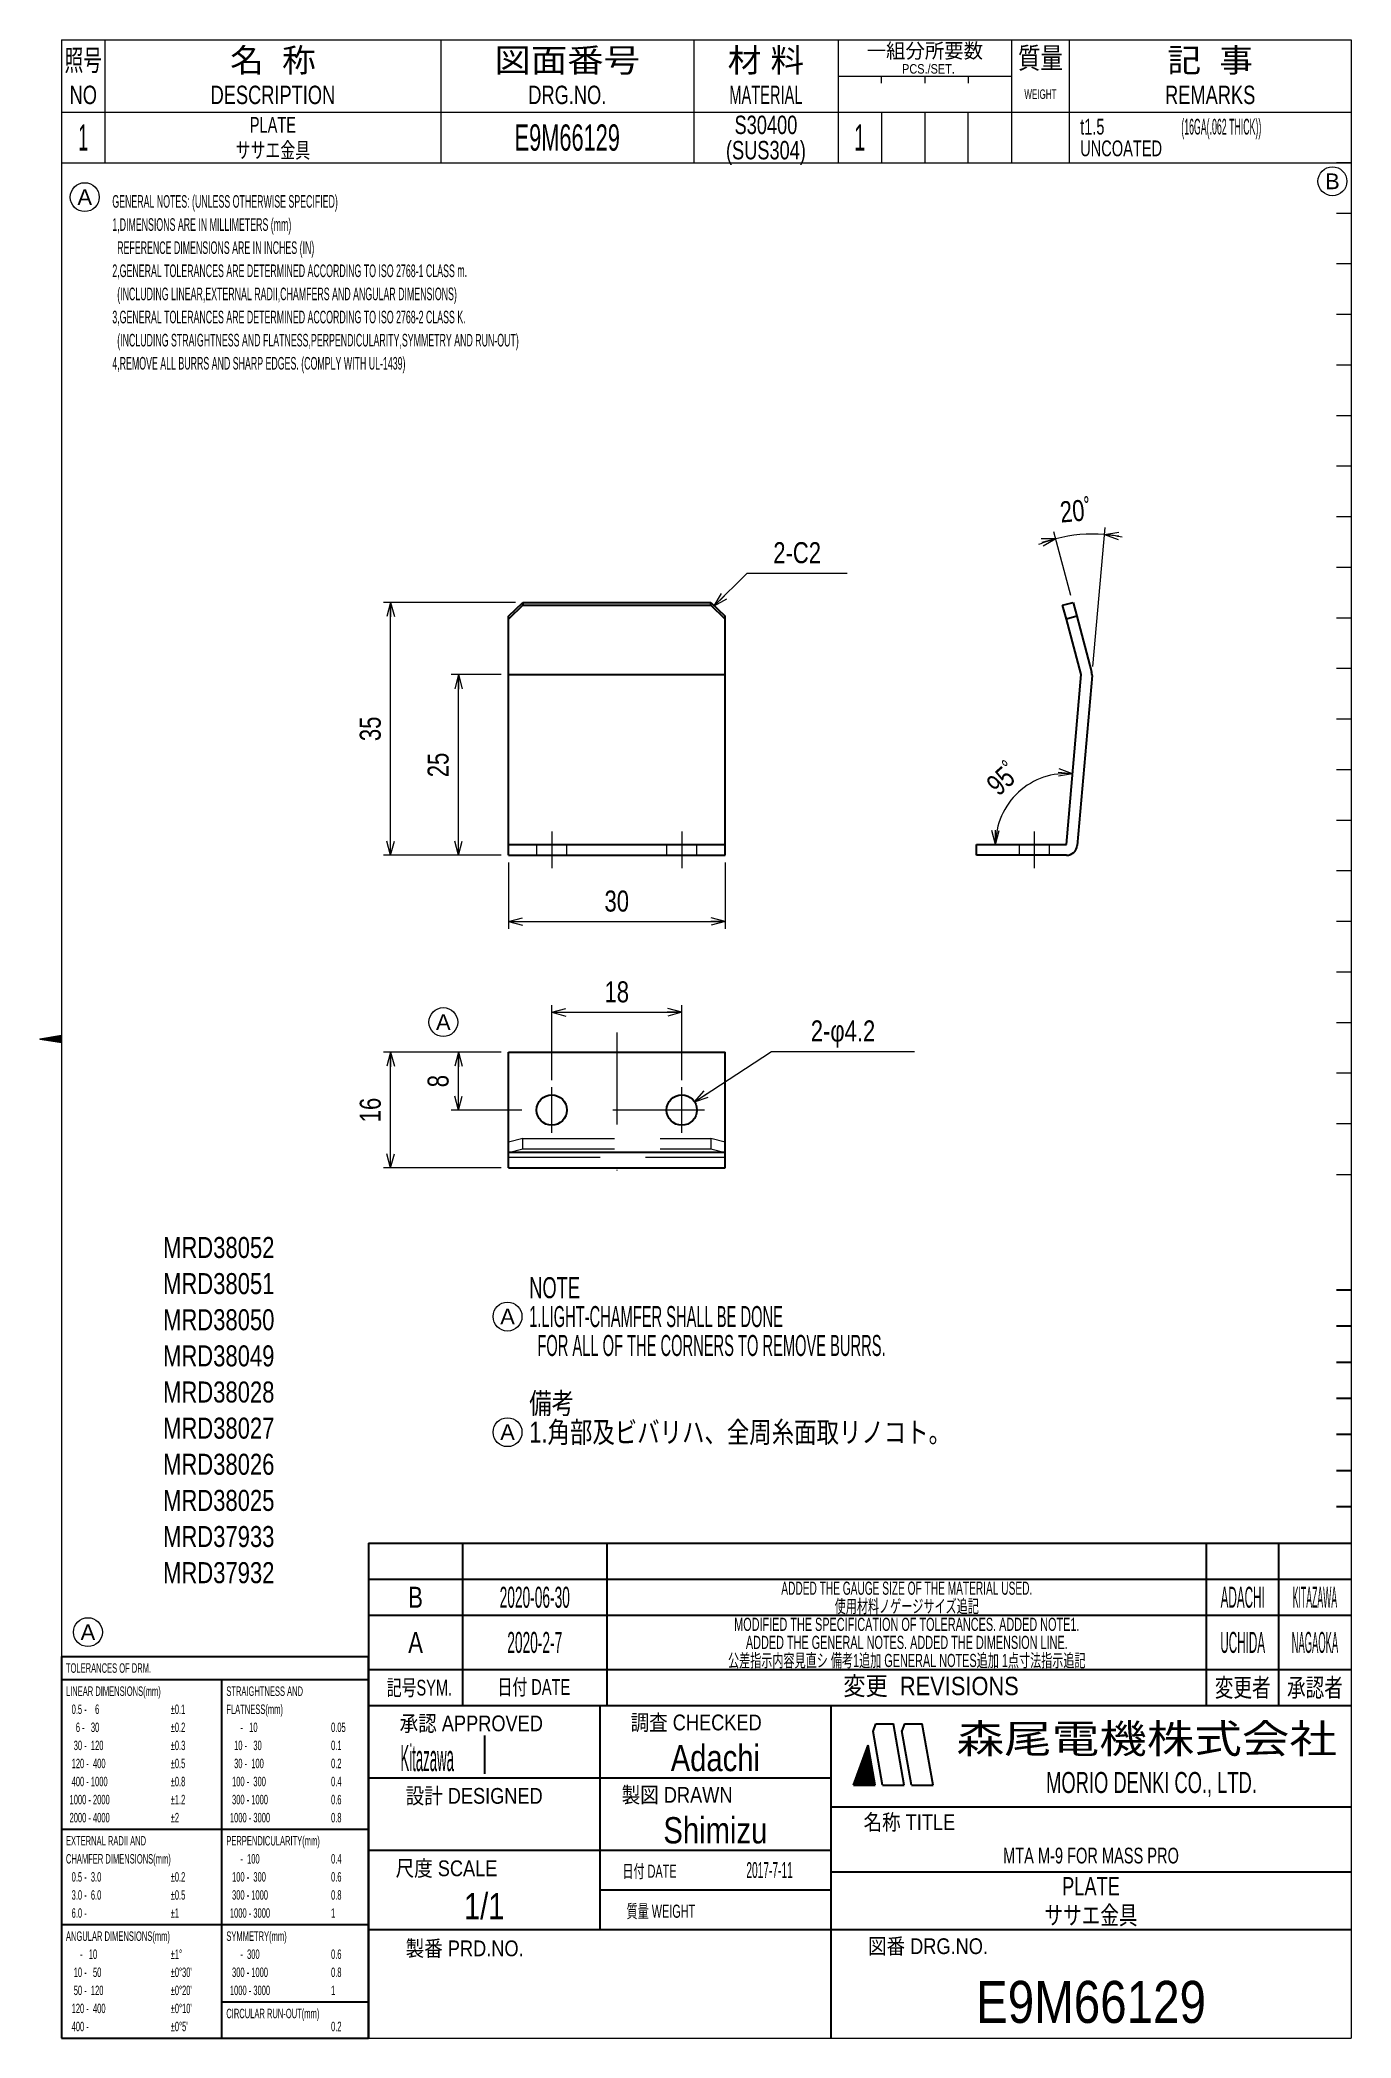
# Model space of a CAD drawing. Header units: millimetres. Extents: x 18 to 199, y 10 to 287.
import ezdxf
from ezdxf.enums import TextEntityAlignment as Align

# ---------------------------------------------------------------- set-up
doc = ezdxf.new("R2010")
doc.units = ezdxf.units.MM
doc.linetypes.add('DASHDOT', pattern=[25.3, 12.7, -6.3, 0, -6.3])
doc.linetypes.add('DASHED', pattern=[19, 12.7, -6.3])
for name, color, linetype in [('GR01_01', 7, 'Continuous'), ('modified', 7, 'Continuous'), ('図面枠B6M', 7, 'Continuous'), ('図面枠D8M', 7, 'Continuous'), ('図面枠E9M', 7, 'Continuous'), ('寸法', 7, 'Continuous'), ('表題、部品表_02', 7, 'Continuous'), ('表題、部品表_03', 7, 'Continuous'), ('表題、部品表_Layer1', 7, 'Continuous')]:
    doc.layers.add(name, color=color, linetype=linetype)
doc.styles.add('HG丸ｺﾞｼｯｸM-PRO', font='')
doc.styles.get('HG丸ｺﾞｼｯｸM-PRO').set_extended_font_data('HG丸ｺﾞｼｯｸM-PRO')

# ---------------------------------------------------------------- blocks, each defined once
blk = doc.blocks.new('BLKF024')
at = {"layer": '図面枠E9M', "color": 4, "linetype": 'Continuous', "lineweight": 13}
for p, q in [((17.775844, 148.495693), (17.786182, 148.50603)), ((17.897062, 148.47549), (17.955887, 148.534315)), ((18.018281, 148.455287), (18.125593, 148.562599)), ((18.139499, 148.435083), (18.295299, 148.590883)), ((18.260717, 148.41488), (18.465004, 148.619167)), ((18.381936, 148.394677), (18.63471, 148.647452)), ((18.503154, 148.374474), (18.804416, 148.675736)), ((18.624372, 148.354271), (18.974121, 148.70402)), ((18.745591, 148.334068), (19.143827, 148.732304)), ((18.866809, 148.313865), (19.313532, 148.760589)), ((18.988027, 148.293662), (19.483238, 148.788873)), ((19.109245, 148.273459), (19.652944, 148.817157)), ((19.230464, 148.253256), (19.822649, 148.845442)), ((19.351682, 148.233053), (19.992355, 148.873726)), ((19.4729, 148.21285), (20.162061, 148.90201)), ((19.594119, 148.192647), (20.331766, 148.930294)), ((19.715337, 148.172444), (20.501472, 148.958579)), ((19.836555, 148.152241), (20.671177, 148.986863)), ((19.957774, 148.132038), (20.75, 148.924264)), ((20.078992, 148.111835), (20.75, 148.782843)), ((20.20021, 148.091632), (20.75, 148.641421)), ((20.321429, 148.071429), (20.75, 148.5)), ((20.442647, 148.051226), (20.75, 148.358579)), ((20.563865, 148.031022), (20.75, 148.217157)), ((20.685083, 148.010819), (20.75, 148.075736))]:
    blk.add_line(p, q, dxfattribs=at)
blk = doc.blocks.new('BLKF025')
at = {"layer": '図面枠E9M', "color": 3, "linetype": 'Continuous', "lineweight": 35}
for p, q in [((131.756831, 48.999879), (132.5833, 49.826349)), ((131.83776, 49.22223), (132.562102, 49.946572)), ((131.918689, 49.44458), (132.540903, 50.066794)), ((131.999617, 49.66693), (132.519705, 50.187017)), ((132.080546, 49.88928), (132.498506, 50.30724)), ((132.161475, 50.111631), (132.477307, 50.427463)), ((132.242404, 50.333981), (132.456109, 50.547686)), ((132.323333, 50.556331), (132.43491, 50.667909)), ((132.404262, 50.778681), (132.413712, 50.788131)), ((130.407871, 45.246757), (132.943675, 47.782561)), ((130.461969, 45.442276), (132.922477, 47.902784)), ((130.542898, 45.664626), (132.901278, 48.023006)), ((130.549292, 45.246757), (132.964874, 47.662338)), ((130.623827, 45.886976), (132.88008, 48.143229)), ((130.690714, 45.246757), (132.986072, 47.542115)), ((130.704756, 46.109327), (132.858881, 48.263452)), ((130.785684, 46.331677), (132.837682, 48.383675)), ((130.832135, 45.246757), (133.007271, 47.421892)), ((130.866613, 46.554027), (132.816484, 48.503898)), ((130.947542, 46.776377), (132.795285, 48.624121)), ((130.973556, 45.246757), (133.028469, 47.301669)), ((131.028471, 46.998727), (132.774087, 48.744343)), ((131.1094, 47.221078), (132.752888, 48.864566)), ((131.114978, 45.246757), (133.049668, 47.181447)), ((131.190329, 47.443428), (132.73169, 48.984789)), ((131.256399, 45.246757), (133.070866, 47.061224)), ((131.271258, 47.665778), (132.710491, 49.105012)), ((131.352186, 47.888128), (132.689293, 49.225235)), ((131.433115, 48.110479), (132.668094, 49.345457)), ((131.514044, 48.332829), (132.646896, 49.46568)), ((131.594973, 48.555179), (132.625697, 49.585903)), ((131.675902, 48.777529), (132.604499, 49.706126)), ((131.397821, 45.246757), (133.092065, 46.941001)), ((131.539242, 45.246757), (133.113263, 46.820778)), ((131.680663, 45.246757), (133.134462, 46.700555)), ((131.822085, 45.246757), (133.15566, 46.580332)), ((131.963506, 45.246757), (133.176859, 46.46011)), ((132.104927, 45.246757), (133.198057, 46.339887)), ((132.246349, 45.246757), (133.219256, 46.219664)), ((132.38777, 45.246757), (133.240455, 46.099441)), ((132.529191, 45.246757), (133.261653, 45.979218)), ((132.670613, 45.246757), (133.282852, 45.858995)), ((132.812034, 45.246757), (133.30405, 45.738773)), ((132.953455, 45.246757), (133.325249, 45.61855)), ((133.094877, 45.246757), (133.346447, 45.498327)), ((133.236298, 45.246757), (133.367646, 45.378104)), ((133.37772, 45.246757), (133.388844, 45.257881))]:
    blk.add_line(p, q, dxfattribs=at)
blk = doc.blocks.new('BLKF023')
at = {"layer": '図面枠E9M', "color": 2, "linetype": 'Continuous', "lineweight": 25}
for p, q in [((20.75, 286.75), (20.75, 10.25)), ((20.75, 286.75), (199.25, 286.75)), ((199.25, 286.75), (199.25, 10.25)), ((20.75, 10.25), (199.25, 10.25))]:
    blk.add_line(p, q, dxfattribs=at)
at = {"layer": '図面枠E9M', "color": 4, "linetype": 'Continuous', "lineweight": 13}
for p, q in [((199.25, 269.75), (197.25, 269.75)), ((199.25, 262.75), (197.25, 262.75)), ((199.25, 255.75), (197.25, 255.75)), ((199.25, 248.75), (197.25, 248.75)), ((199.25, 241.75), (197.25, 241.75)), ((199.25, 234.75), (197.25, 234.75)), ((199.25, 227.75), (197.25, 227.75)), ((199.25, 220.75), (197.25, 220.75)), ((199.25, 213.75), (197.25, 213.75)), ((199.25, 206.75), (197.25, 206.75)), ((199.25, 199.75), (197.25, 199.75)), ((199.25, 192.75), (197.25, 192.75)), ((199.25, 185.75), (197.25, 185.75)), ((199.25, 178.75), (197.25, 178.75)), ((199.25, 171.75), (197.25, 171.75)), ((199.25, 164.75), (197.25, 164.75)), ((199.25, 157.75), (197.25, 157.75)), ((199.25, 150.75), (197.25, 150.75)), ((20.75, 149), (17.75, 148.5)), ((17.75, 148.5), (20.75, 148)), ((199.25, 143.75), (197.25, 143.75)), ((199.25, 136.75), (197.25, 136.75)), ((197.25, 129.75), (199.25, 129.75))]:
    blk.add_line(p, q, dxfattribs=at)
at = {"layer": '図面枠E9M', "color": 3, "linetype": 'Continuous', "lineweight": 35}
for p, q in [((199.25, 113.75), (197.25, 113.75)), ((199.25, 108.75), (197.25, 108.75)), ((199.25, 103.75), (197.25, 103.75)), ((199.25, 98.75), (197.25, 98.75)), ((199.25, 93.75), (197.25, 93.75)), ((199.25, 88.75), (197.25, 88.75)), ((199.25, 83.75), (197.25, 83.75)), ((63.25, 78.75), (199.25, 78.75)), ((63.25, 78.75), (63.25, 10.25)), ((76.25, 78.75), (76.25, 56.25)), ((96.25, 56.25), (96.25, 78.75)), ((179.25, 56.25), (179.25, 78.75)), ((189.25, 56.25), (189.25, 78.75)), ((63.25, 73.75), (199.25, 73.75)), ((63.25, 68.75), (199.25, 68.75)), ((63.25, 61.25), (199.25, 61.25)), ((63.25, 56.25), (199.25, 56.25)), ((95.25, 56.25), (95.25, 25.25)), ((127.25, 56.25), (127.25, 10.25)), ((133.09, 52.65), (133.48, 53.75)), ((134.39, 45.25), (133.09, 52.65)), ((133.48, 53.75), (135.89, 53.75)), ((137.39, 45.25), (135.89, 53.75)), ((137.43, 53.75), (137.07, 52.76)), ((138.39, 45.25), (137.07, 52.76)), ((137.43, 53.75), (139.89, 53.75)), ((141.39, 45.25), (139.89, 53.75)), ((79.27, 52.11), (79.27, 46.8)), ((130.39, 45.25), (132.41, 50.8)), ((133.39, 45.25), (132.41, 50.8)), ((63.25, 46.25), (127.25, 46.25)), ((130.39, 45.25), (133.39, 45.25)), ((134.39, 45.25), (137.39, 45.25)), ((138.39, 45.25), (141.39, 45.25)), ((127.25, 42.25), (199.25, 42.25)), ((63.25, 36.25), (127.25, 36.25)), ((127.25, 33.25), (199.25, 33.25)), ((95.25, 30.75), (127.25, 30.75)), ((63.25, 25.25), (199.25, 25.25))]:
    blk.add_line(p, q, dxfattribs=at)
at = {"layer": '図面枠E9M', "color": 4, "linetype": 'Continuous', "lineweight": 13}
blk.add_blockref('BLKF024', (0, 0), dxfattribs=at)
at = {"layer": '図面枠E9M', "color": 3, "linetype": 'Continuous', "lineweight": 35}
blk.add_blockref('BLKF025', (0, 0), dxfattribs=at)
at = {"layer": '図面枠E9M', "color": 4, "linetype": 'Continuous', "lineweight": 13, "style": 'HG丸ｺﾞｼｯｸM-PRO'}
for s, height, width, p in [('記号SYM.', 2.182, 0.69227, (70.28, 58.74)), ('日付 DATE', 2.182, 0.692507, (86.12, 58.83)), ('変更  REVISIONS', 2.5455, 0.887352, (141.1, 58.97)), ('変更者', 2.545, 0.741121, (184.25, 58.75)), ('承認者', 2.545, 0.741121, (194.25, 58.75)), ('調査 CHECKED', 2.182, 0.863174, (108.59, 53.92)), ('承認 APPROVED', 2.1818, 0.863151, (77.46, 53.79)), ('設計 DESIGNED', 2.1818, 0.862613, (77.86, 43.76)), ('製図 DRAWN', 2.182, 0.863099, (105.95, 43.9)), ('名称 TITLE', 2.182, 0.862489, (138.11, 40.12)), ('尺度 SCALE', 2.182, 0.862581, (74.03, 33.74)), ('日付 DATE', 1.818, 0.618255, (102.13, 33.34)), ('質量 WEIGHT', 1.818, 0.618812, (103.71, 27.8)), ('製番 PRD.NO.', 2.182, 0.863299, (76.54, 22.66)), ('図番 DRG.NO.', 2.182, 0.863083, (140.68, 22.96))]:
    blk.add_text(s, height=height, dxfattribs=dict(at, width=width)).set_placement(p, align=Align.MIDDLE_CENTER)
at = {"layer": '図面枠E9M', "color": 2, "linetype": 'Continuous', "lineweight": 25, "style": 'HG丸ｺﾞｼｯｸM-PRO', "width": 1.206081}
blk.add_text('森尾電機株式会社', height=4, dxfattribs=at).set_placement((170.97, 51.68), align=Align.MIDDLE_CENTER)
at = {"layer": '図面枠E9M', "color": 3, "linetype": 'Continuous', "lineweight": 35, "style": 'HG丸ｺﾞｼｯｸM-PRO', "width": 0.652197}
blk.add_text('MORIO DENKI CO., LTD.', height=2.9091, dxfattribs=at).set_placement((171.63, 45.61), align=Align.MIDDLE_CENTER)
blk = doc.blocks.new('BLKF026')
at = {"layer": '表題、部品表_02', "color": 4, "linetype": 'Continuous', "lineweight": 13}
for p, q in [((20.75, 276.75), (20.75, 269.75)), ((20.75, 276.75), (199.25, 276.75)), ((26.75, 276.75), (26.75, 269.75)), ((73.25, 276.75), (73.25, 269.75)), ((108.25, 276.75), (108.25, 269.75)), ((128.25, 276.75), (128.25, 269.75)), ((134.25, 276.75), (134.25, 269.75)), ((140.25, 276.75), (140.25, 269.75)), ((146.25, 269.75), (146.25, 276.75)), ((152.25, 276.75), (152.25, 269.75)), ((160.25, 276.75), (160.25, 269.75)), ((199.25, 276.75), (199.25, 269.75)), ((20.75, 269.75), (199.25, 269.75))]:
    blk.add_line(p, q, dxfattribs=at)
blk = doc.blocks.new('FXTIP_ARROW_S')
at = {"color": 0, "linetype": 'Continuous', "lineweight": -2}
for q in [(-1, 0), (-0.97, 0.26), (-0.97, -0.26)]:
    blk.add_line((0, 0), q, dxfattribs=at)
blk = doc.blocks.new('FXTIP_ARROW_E')
at = {"color": 0, "linetype": 'Continuous', "lineweight": -2}
for q in [(-1, 0), (-0.97, 0.26), (-0.97, -0.26)]:
    blk.add_line((0, 0), q, dxfattribs=at)
blk = doc.blocks.new('BLKF028')
at = {"layer": '図面枠E9M', "color": 3, "linetype": 'Continuous', "lineweight": 35}
for p, q in [((20.75, 63.05), (63.25, 63.05)), ((20.75, 63.05), (20.75, 10.25)), ((63.25, 10.25), (63.25, 63.05)), ((20.75, 59.85), (63.25, 59.85)), ((42.95, 10.25), (42.95, 59.85)), ((20.75, 39.15), (42.95, 39.15)), ((42.95, 39.15), (63.25, 39.15)), ((20.75, 25.95), (42.95, 25.95)), ((42.95, 25.95), (63.25, 25.95)), ((42.95, 15.25), (63.25, 15.25)), ((20.75, 10.25), (63.25, 10.25))]:
    blk.add_line(p, q, dxfattribs=at)
at = {"layer": '図面枠E9M', "color": 4, "linetype": 'Continuous', "lineweight": 13, "style": 'HG丸ｺﾞｼｯｸM-PRO'}
for s, height, width, p in [('TOLERANCES OF DRM.', 1.3091, 0.578171, (21.35, 61.45)), ('LINEAR DIMENSIONS(mm)', 1.3091, 0.578157, (21.35, 58.25)), ('STRAIGHTNESS AND', 1.3091, 0.577537, (43.55, 58.25)), (' 0.5 -    6', 1.3091, 0.576124, (21.85, 55.75)), ('±0.1', 1.309, 0.576447, (35.85, 55.75)), ('FLATNESS(mm)', 1.3091, 0.578373, (43.55, 55.75)), ('   6 -   30', 1.3091, 0.576367, (21.85, 53.25)), ('±0.2', 1.309, 0.576447, (35.85, 53.25)), ('     -   10', 1.3091, 0.576414, (44.05, 53.25)), ('0.05', 1.309, 0.575594, (58.05, 53.25)), ('  30 -  120', 1.3091, 0.576292, (21.85, 50.75)), ('±0.3', 1.309, 0.576447, (35.85, 50.75)), ('  10 -   30', 1.3091, 0.576326, (44.05, 50.75)), ('0.1', 1.309, 0.575388, (58.05, 50.75)), (' 120 -  400', 1.3091, 0.576261, (21.85, 48.25)), ('±0.5', 1.309, 0.576447, (35.85, 48.25)), ('  30 -  100', 1.3091, 0.576292, (44.05, 48.25)), ('0.2', 1.309, 0.575388, (58.05, 48.25)), (' 400 - 1000', 1.3091, 0.576235, (21.85, 45.75)), ('±0.8', 1.309, 0.576447, (35.85, 45.75)), (' 100 -  300', 1.3091, 0.576261, (44.05, 45.75)), ('0.4', 1.309, 0.575388, (58.05, 45.75)), ('1000 - 2000', 1.3091, 0.576211, (21.85, 43.25)), ('±1.2', 1.309, 0.576447, (35.85, 43.25)), (' 300 - 1000', 1.3091, 0.576235, (44.05, 43.25)), ('0.6', 1.309, 0.575388, (58.05, 43.25)), ('2000 - 4000', 1.3091, 0.576211, (21.85, 40.75)), ('±2', 1.309, 0.577311, (35.85, 40.75)), ('1000 - 3000', 1.3091, 0.576211, (44.05, 40.75)), ('0.8', 1.309, 0.575388, (58.05, 40.75)), ('EXTERNAL RADII AND', 1.3091, 0.577966, (21.35, 37.55)), ('PERPENDICULARITY(mm)', 1.3091, 0.577743, (43.55, 37.55)), ('CHAMFER DIMENSIONS(mm)', 1.3091, 0.57813, (21.35, 35.05)), (' 0.5 -  3.0', 1.3091, 0.575865, (21.85, 32.55)), ('±0.2', 1.309, 0.576447, (35.85, 32.55)), (' 100 -  300', 1.3091, 0.576261, (44.05, 32.55)), ('     -  100', 1.3091, 0.576367, (44.05, 35.05)), ('0.4', 1.309, 0.575388, (58.05, 35.05)), ('0.6', 1.309, 0.575388, (58.05, 32.55)), (' 3.0 -  6.0', 1.3091, 0.575865, (21.85, 30.05)), ('±0.5', 1.309, 0.576447, (35.85, 30.05)), (' 300 - 1000', 1.3091, 0.576235, (44.05, 30.05)), ('0.8', 1.309, 0.575388, (58.05, 30.05)), (' 6.0 -', 1.309, 0.576034, (21.85, 27.55)), ('±1', 1.309, 0.577311, (35.85, 27.55)), ('1000 - 3000', 1.3091, 0.576211, (44.05, 27.55)), ('1', 1.31, 0.576062, (58.05, 27.55)), ('ANGULAR DIMENSIONS(mm)', 1.3091, 0.577928, (21.35, 24.35)), ('SYMMETRY(mm)', 1.3091, 0.577897, (43.55, 24.35)), ('     -   10', 1.3091, 0.576414, (21.85, 21.85)), ('±1°', 1.309, 0.577649, (35.85, 21.85)), ('     -  300', 1.3091, 0.576367, (44.05, 21.85)), ('0.6', 1.309, 0.575388, (58.05, 21.85)), ('  10 -   50', 1.3091, 0.576326, (21.85, 19.35)), ("±0°30'", 1.309, 0.576786, (35.85, 19.35)), (' 300 - 1000', 1.3091, 0.576235, (44.05, 19.35)), ('0.8', 1.309, 0.575388, (58.05, 19.35)), ('  50 -  120', 1.3091, 0.576292, (21.85, 16.85)), ("±0°20'", 1.309, 0.576786, (35.85, 16.85)), ('1000 - 3000', 1.3091, 0.576211, (44.05, 16.85)), ('1', 1.31, 0.576062, (58.05, 16.85)), (' 120 -  400', 1.3091, 0.576261, (21.85, 14.35)), ("±0°10'", 1.309, 0.576786, (35.85, 14.35)), ('CIRCULAR RUN-OUT(mm)', 1.3091, 0.577678, (43.55, 13.65)), (' 400 -', 1.309, 0.576375, (21.85, 11.85)), ("±0°5'", 1.309, 0.576932, (35.85, 11.85)), ('0.2', 1.309, 0.575388, (58.05, 11.85))]:
    blk.add_text(s, height=height, dxfattribs=dict(at, width=width)).set_placement(p, align=Align.MIDDLE_LEFT)
blk = doc.blocks.new('BLKF029')
at = {"layer": '表題、部品表_Layer1', "color": 4, "linetype": 'Continuous', "lineweight": 13}
blk.add_circle((24.39, 66.42), 2, dxfattribs=at)
at = {"layer": '表題、部品表_Layer1', "color": 4, "linetype": 'Continuous', "lineweight": 13, "style": 'HG丸ｺﾞｼｯｸM-PRO', "width": 1.042301}
blk.add_text('A', height=2.18, dxfattribs=at).set_placement((24.39, 66.42), align=Align.MIDDLE_CENTER)
blk = doc.blocks.new('BLKF031')
at = {"layer": '図面枠E9M', "color": 4, "linetype": 'Continuous', "lineweight": 13}
for p, q in [((20.75, 286.75), (20.75, 276.75)), ((20.75, 286.75), (199.25, 286.75)), ((26.75, 286.75), (26.75, 276.75)), ((73.25, 286.75), (73.25, 276.75)), ((108.25, 286.75), (108.25, 276.75)), ((128.25, 286.75), (128.25, 276.75)), ((152.25, 286.75), (152.25, 276.75)), ((160.25, 286.75), (160.25, 276.75)), ((199.25, 286.75), (199.25, 276.75)), ((128.25, 281.75), (152.25, 281.75)), ((134.25, 280.75), (134.25, 281.75)), ((140.25, 281.75), (140.25, 280.75)), ((146.25, 281.75), (146.25, 280.75)), ((20.75, 276.75), (199.25, 276.75))]:
    blk.add_line(p, q, dxfattribs=at)
at = {"layer": '図面枠E9M', "color": 3, "linetype": 'Continuous', "lineweight": 35, "style": 'HG丸ｺﾞｼｯｸM-PRO'}
for s, height, width, p in [('照号', 2.909, 0.651535, (23.75, 283.95)), ('名  称', 3.273, 1.042426, (50, 283.95)), ('図面番号', 3.273, 1.127518, (90.75, 283.95)), ('材 料', 3.273, 1.042439, (118.25, 283.95)), ('一組分所要数', 2.036, 0.966638, (140.25, 285.25)), ('質量', 2.909, 0.781842, (156.25, 284.25)), ('記  事', 3.273, 1.042426, (179.75, 283.95)), ('PCS./SET.', 1.309, 0.862935, (140.75, 282.75)), ('NO', 2.545, 0.740841, (23.75, 279.15)), ('DESCRIPTION', 2.5455, 0.741365, (50, 279.15)), ('DRG.NO.', 2.545, 0.741189, (90.75, 279.15)), ('MATERIAL', 2.545, 0.594756, (118.25, 279.15)), ('WEIGHT', 1.309, 0.635507, (156.25, 279.25)), ('REMARKS', 2.545, 0.742803, (179.75, 279.15))]:
    blk.add_text(s, height=height, dxfattribs=dict(at, width=width)).set_placement(p, align=Align.MIDDLE_CENTER)
blk = doc.blocks.new('BLKF030')
at = {"layer": '図面枠E9M', "color": 3, "linetype": 'Continuous', "lineweight": 13}
blk.add_blockref('BLKF031', (0, 0), dxfattribs=at)
blk = doc.blocks.new('BLKF032')
at = {"layer": 'GR01_01', "color": 3, "linetype": 'Continuous', "lineweight": 35}
for p, q in [((82.6, 146.67), (112.6, 146.67)), ((82.6, 130.67), (82.6, 146.67)), ((112.6, 130.67), (112.6, 146.67)), ((82.6, 132.86), (112.6, 132.86)), ((82.6, 130.67), (112.6, 130.67))]:
    blk.add_line(p, q, dxfattribs=at)
at = {"layer": 'GR01_01', "color": 4, "linetype": 'DASHED', "lineweight": 13}
for p, q in [((84.6, 134.75), (82.6, 134.23)), ((82.6, 132.78), (84.6, 133.3)), ((84.6, 134.75), (110.6, 134.75)), ((84.6, 133.3), (84.6, 134.75)), ((84.6, 133.3), (110.6, 133.3)), ((112.6, 134.23), (110.6, 134.75)), ((110.6, 134.75), (110.6, 133.3)), ((110.6, 133.3), (112.6, 132.78)), ((82.6, 132.17), (112.6, 132.17))]:
    blk.add_line(p, q, dxfattribs=at)
at = {"layer": 'GR01_01', "color": 3, "linetype": 'Continuous', "lineweight": 35}
for centre in [(88.6, 138.67), (106.6, 138.67)]:
    blk.add_circle(centre, 2.1, dxfattribs=at)
blk = doc.blocks.new('BLKF033')
at = {"layer": '表題、部品表_Layer1', "color": 4, "linetype": 'Continuous', "lineweight": 13}
blk.add_circle((73.59, 150.84), 2, dxfattribs=at)
at = {"layer": '表題、部品表_Layer1', "color": 4, "linetype": 'Continuous', "lineweight": 13, "style": 'HG丸ｺﾞｼｯｸM-PRO', "width": 1.042301}
blk.add_text('A', height=2.18, dxfattribs=at).set_placement((73.59, 150.84), align=Align.MIDDLE_CENTER)
blk = doc.blocks.new('BLKF034')
at = {"layer": 'GR01_01', "color": 3, "linetype": 'Continuous', "lineweight": 35}
for p, q in [((82.6, 206.99), (84.6, 208.92)), ((84.6, 208.53), (82.6, 206.6)), ((84.6, 208.92), (84.6, 208.53)), ((84.6, 208.92), (110.6, 208.92)), ((84.6, 208.53), (110.6, 208.53)), ((110.6, 208.53), (110.6, 208.92)), ((110.6, 208.92), (112.6, 206.99)), ((112.6, 206.6), (110.6, 208.53)), ((82.6, 173.92), (82.6, 206.99)), ((112.6, 173.92), (112.6, 206.99)), ((82.6, 198.92), (112.6, 198.92)), ((82.6, 175.42), (112.6, 175.42)), ((82.6, 173.92), (112.6, 173.92))]:
    blk.add_line(p, q, dxfattribs=at)
at = {"layer": 'GR01_01', "color": 4, "linetype": 'DASHED', "lineweight": 13}
for p, q in [((86.5, 175.42), (86.5, 173.92)), ((90.7, 173.92), (90.7, 175.42)), ((104.5, 175.42), (104.5, 173.92)), ((108.7, 173.92), (108.7, 175.42))]:
    blk.add_line(p, q, dxfattribs=at)
blk = doc.blocks.new('BLKF035')
at = {"layer": 'GR01_01', "color": 3, "linetype": 'Continuous', "lineweight": 35}
for p, q in [((159.32, 208.53), (160.77, 208.92)), ((159.84, 206.6), (159.32, 208.53)), ((160.77, 208.92), (161.29, 206.99)), ((161.29, 206.99), (159.84, 206.6)), ((161.89, 198.92), (159.84, 206.6)), ((161.29, 206.99), (163.34, 199.31)), ((159.84, 175.42), (161.89, 198.92)), ((163.39, 198.79), (161.33, 175.29)), ((147.39, 173.92), (147.39, 175.42)), ((147.39, 175.42), (159.84, 175.42)), ((159.84, 173.92), (147.39, 173.92))]:
    blk.add_line(p, q, dxfattribs=at)
at = {"layer": 'GR01_01', "color": 4, "linetype": 'DASHED', "lineweight": 13}
for p, q in [((153.29, 175.42), (153.29, 173.92)), ((157.49, 173.92), (157.49, 175.42))]:
    blk.add_line(p, q, dxfattribs=at)
at = {"layer": 'GR01_01', "color": 3, "linetype": 'Continuous', "lineweight": 35}
for centre, start, end in [((161.89, 198.92), 355, 15), ((159.84, 175.42), 270, 355)]:
    blk.add_arc(centre, 1.5, start, end, dxfattribs=at)
blk = doc.blocks.new('BLKF036')
at = {"layer": 'modified', "color": 4, "linetype": 'Continuous', "lineweight": 13}
blk.add_circle((82.48, 110.09), 2, dxfattribs=at)
at = {"layer": 'modified', "color": 4, "linetype": 'Continuous', "lineweight": 13, "style": 'HG丸ｺﾞｼｯｸM-PRO', "width": 1.042301}
blk.add_text('A', height=2.18, dxfattribs=at).set_placement((82.48, 110.09), align=Align.MIDDLE_CENTER)
blk = doc.blocks.new('BLKF037')
at = {"layer": 'modified', "color": 4, "linetype": 'Continuous', "lineweight": 13}
blk.add_circle((82.48, 94.09), 2, dxfattribs=at)
at = {"layer": 'modified', "color": 4, "linetype": 'Continuous', "lineweight": 13, "style": 'HG丸ｺﾞｼｯｸM-PRO', "width": 1.042301}
blk.add_text('A', height=2.18, dxfattribs=at).set_placement((82.48, 94.09), align=Align.MIDDLE_CENTER)
blk = doc.blocks.new('BLKF038')
at = {"layer": 'modified', "color": 4, "linetype": 'Continuous', "lineweight": 13}
blk.add_circle((23.95, 265), 2, dxfattribs=at)
at = {"layer": 'modified', "color": 4, "linetype": 'Continuous', "lineweight": 13, "style": 'HG丸ｺﾞｼｯｸM-PRO', "width": 1.042301}
blk.add_text('A', height=2.18, dxfattribs=at).set_placement((23.95, 265), align=Align.MIDDLE_CENTER)
blk = doc.blocks.new('BLKF039')
at = {"layer": '表題、部品表_Layer1', "color": 4, "linetype": 'Continuous', "lineweight": 13}
blk.add_circle((196.67, 267.19), 2, dxfattribs=at)
at = {"layer": '表題、部品表_Layer1', "color": 4, "linetype": 'Continuous', "lineweight": 13, "style": 'HG丸ｺﾞｼｯｸM-PRO', "width": 1.04272}
blk.add_text('B', height=2.18, dxfattribs=at).set_placement((196.67, 267.19), align=Align.MIDDLE_CENTER)

msp = doc.modelspace()

# ---------------------------------------------------------------- linework, layer by layer
at = {"layer": 'GR01_01', "color": 4, "linetype": 'DASHDOT', "lineweight": 13}
for p, q in [((88.6, 177.2), (88.6, 172.15)), ((106.6, 177.2), (106.6, 172.15)), ((155.39, 177.2), (155.39, 172.15)), ((88.6, 135.52), (88.6, 141.82)), ((106.6, 135.52), (106.6, 141.82)), ((109.75, 138.67), (85.45, 138.67))]:
    msp.add_line(p, q, dxfattribs=at)
at = {"layer": 'GR01_01', "color": 7, "linetype": 'DASHDOT', "lineweight": 13}
msp.add_line((97.6, 149.39), (97.6, 127.99), dxfattribs=at)
at = {"layer": '寸法', "color": 7, "linetype": 'Continuous', "lineweight": 13}
for p, q in [((160.47, 209.88), (158.12, 218.68)), ((163.51, 200.07), (165.19, 219.3)), ((111.1, 208.42), (115.65, 212.97)), ((115.65, 212.97), (129.49, 212.97)), ((108.36, 139.82), (119.04, 146.79)), ((119.04, 146.79), (138.8, 146.79))]:
    msp.add_line(p, q, dxfattribs=at)
at = {"layer": '寸法', "color": 31, "linetype": 'Continuous', "lineweight": 13}
for p, q in [((83.6, 208.92), (65.3, 208.92)), ((66.3, 173.92), (66.3, 208.92)), ((81.6, 198.92), (74.69, 198.92)), ((75.69, 173.92), (75.69, 198.92)), ((81.6, 173.92), (65.3, 173.92)), ((81.6, 173.92), (74.69, 173.92)), ((82.6, 172.92), (82.6, 163.76)), ((112.6, 172.92), (112.6, 163.76)), ((82.6, 164.76), (112.6, 164.76)), ((88.6, 142.82), (88.6, 153.2)), ((88.6, 152.2), (106.6, 152.2)), ((106.6, 142.82), (106.6, 153.2)), ((81.6, 146.67), (65.3, 146.67)), ((66.3, 130.67), (66.3, 146.67)), ((81.6, 146.67), (74.69, 146.67)), ((75.69, 138.67), (75.69, 146.67)), ((84.45, 138.67), (74.69, 138.67)), ((81.6, 130.67), (65.3, 130.67))]:
    msp.add_line(p, q, dxfattribs=at)
at = {"layer": '寸法', "color": 7, "linetype": 'Continuous', "lineweight": 13}
for centre, radius, start, end in [((163.41, 198.92), 19.46, 105, 112.3828), ((163.41, 198.92), 19.46, 85, 105), ((163.41, 198.92), 19.46, 77.6172, 85), ((159.85, 175.42), 9.82, 85, 180)]:
    msp.add_arc(centre, radius, start, end, dxfattribs=at)

# ---------------------------------------------------------------- block references
at = {"layer": 'GR01_01', "color": 3, "linetype": 'Continuous', "lineweight": 35}
for name in ['BLKF034', 'BLKF035']:
    msp.add_blockref(name, (0, 0), dxfattribs=at)
at = {"layer": 'GR01_01', "color": 4, "linetype": 'DASHED', "lineweight": 13}
msp.add_blockref('BLKF032', (0, 0), dxfattribs=at)
at = {"layer": 'modified', "color": 4, "linetype": 'Continuous', "lineweight": 13}
for name in ['BLKF038', 'BLKF036', 'BLKF037']:
    msp.add_blockref(name, (0, 0), dxfattribs=at)
at = {"layer": '図面枠E9M', "color": 4, "linetype": 'Continuous', "lineweight": 35}
msp.add_blockref('BLKF023', (0, 0), dxfattribs=at)
at = {"layer": '図面枠E9M', "color": 3, "linetype": 'Continuous', "lineweight": 13}
msp.add_blockref('BLKF030', (0, 0), dxfattribs=at)
at = {"layer": '図面枠E9M', "color": 4, "linetype": 'Continuous', "lineweight": 13}
msp.add_blockref('BLKF028', (0, 0), dxfattribs=at)
at = {"layer": '寸法', "color": 7, "linetype": 'Continuous', "lineweight": 13, "xscale": 2, "yscale": 2}
for name, p, rotation in [('FXTIP_ARROW_S', (165.11, 218.3), 174.9999998745307), ('FXTIP_ARROW_E', (158.38, 217.71), 15.00000465927748), ('FXTIP_ARROW_S', (111.1, 208.42), 225), ('FXTIP_ARROW_E', (160.71, 185.21), 355.0000000799448), ('FXTIP_ARROW_S', (150.03, 175.42), 270), ('FXTIP_ARROW_S', (108.36, 139.82), 213.0974015094627)]:
    msp.add_blockref(name, p, dxfattribs=dict(at, rotation=rotation))
at = {"layer": '寸法', "color": 31, "linetype": 'Continuous', "lineweight": 13, "xscale": 2, "yscale": 2}
for name, p, rotation in [('FXTIP_ARROW_E', (66.3, 208.92), 90), ('FXTIP_ARROW_E', (75.69, 198.92), 90), ('FXTIP_ARROW_S', (66.3, 173.92), 270), ('FXTIP_ARROW_S', (75.69, 173.92), 270), ('FXTIP_ARROW_S', (82.6, 164.76), 180), ('FXTIP_ARROW_E', (112.6, 164.76), 360), ('FXTIP_ARROW_S', (88.6, 152.2), 180), ('FXTIP_ARROW_E', (106.6, 152.2), 360), ('FXTIP_ARROW_E', (66.3, 146.67), 90), ('FXTIP_ARROW_E', (75.69, 146.67), 90), ('FXTIP_ARROW_S', (75.69, 138.67), 270), ('FXTIP_ARROW_S', (66.3, 130.67), 270)]:
    msp.add_blockref(name, p, dxfattribs=dict(at, rotation=rotation))
at = {"layer": '表題、部品表_02', "color": 4, "linetype": 'Continuous', "lineweight": 13}
msp.add_blockref('BLKF026', (0, 0), dxfattribs=at)
at = {"layer": '表題、部品表_Layer1', "color": 4, "linetype": 'Continuous', "lineweight": 13}
for name in ['BLKF039', 'BLKF033', 'BLKF029']:
    msp.add_blockref(name, (0, 0), dxfattribs=at)

# ---------------------------------------------------------------- texts
at = {"layer": '図面枠B6M', "color": 3, "linetype": 'Continuous', "lineweight": 35, "style": 'HG丸ｺﾞｼｯｸM-PRO', "width": 0.618876}
msp.add_text('公差指示内容見直シ 備考1追加 GENERAL NOTES追加 1点寸法指示追記', height=1.8182, dxfattribs=at).set_placement((137.75, 62.5), align=Align.MIDDLE_CENTER)
at = {"layer": '図面枠D8M', "color": 3, "linetype": 'Continuous', "lineweight": 35, "style": 'HG丸ｺﾞｼｯｸM-PRO'}
for s, height, width, p in [('使用材料ノゲージサイズ追記', 1.8182, 0.618958, (137.75, 70)), ('Kitazawa', 3.636, 0.37455, (71.36, 49))]:
    msp.add_text(s, height=height, dxfattribs=dict(at, width=width)).set_placement(p, align=Align.MIDDLE_CENTER)
at = {"layer": '図面枠E9M', "color": 3, "linetype": 'Continuous', "lineweight": 35, "style": 'HG丸ｺﾞｼｯｸM-PRO'}
for s, width, p in [('GENERAL NOTES: (UNLESS OTHERWISE SPECIFIED)', 0.52211, (27.77, 265.28)), ('1,DIMENSIONS ARE IN MILLIMETERS (mm)', 0.521966, (27.77, 262.08)), ('  REFERENCE DIMENSIONS ARE IN INCHES (IN)', 0.521932, (27.77, 258.88)), ('2,GENERAL TOLERANCES ARE DETERMINED ACCORDING TO ISO 2768-1 CLASS m.', 0.522186, (27.77, 255.68)), ('  (INCLUDING LINEAR,EXTERNAL RADII,CHAMFERS AND ANGULAR DIMENSIONS)', 0.522355, (27.77, 252.48)), ('3,GENERAL TOLERANCES ARE DETERMINED ACCORDING TO ISO 2768-2 CLASS K.', 0.52223, (27.77, 249.28)), ('  (INCLUDING STRAIGHTNESS AND FLATNESS,PERPENDICULARITY,SYMMETRY AND RUN-OUT)', 0.522087, (27.77, 246.08)), ('4,REMOVE ALL BURRS AND SHARP EDGES. (COMPLY WITH UL-1439)', 0.52235, (27.77, 242.88))]:
    msp.add_text(s, height=1.7455, dxfattribs=dict(at, width=width)).set_placement(p, align=Align.TOP_LEFT)
for s, height, width, p in [('MRD38052', 2.909, 0.783793, (42.5, 119.65)), ('MRD38051', 2.909, 0.783793, (42.5, 114.65)), ('MRD38050', 2.909, 0.783793, (42.5, 109.65)), ('MRD38049', 2.909, 0.783793, (42.5, 104.65)), ('MRD38028', 2.909, 0.783793, (42.5, 99.65)), ('MRD38027', 2.909, 0.783793, (42.5, 94.65)), ('MRD38026', 2.909, 0.783793, (42.5, 89.65)), ('MRD38025', 2.909, 0.783793, (42.5, 84.65)), ('MRD37933', 2.909, 0.783793, (42.5, 79.65)), ('MRD37932', 2.909, 0.783793, (42.5, 74.65)), ('B', 2.91, 0.78204, (69.75, 71.25)), ('2020-06-30', 2.909, 0.488281, (86.25, 71.25)), ('ADDED THE GAUGE SIZE OF THE MATERIAL USED.', 1.8182, 0.578029, (137.75, 72.5)), ('ADACHI', 2.909, 0.415454, (184.25, 71.25)), ('KITAZAWA', 2.909, 0.308644, (194.25, 71.25)), ('A', 2.91, 0.782973, (69.75, 65)), ('2020-2-7', 2.909, 0.488281, (86.25, 65)), ('MODIFIED THE SPECIFICATION OF TOLERANCES. ADDED NOTE1.', 1.8182, 0.618511, (137.75, 67.5)), ('UCHIDA', 2.909, 0.415827, (184.25, 65)), ('NAGAOKA', 2.909, 0.334453, (194.25, 65)), ('ADDED THE GENERAL NOTES. ADDED THE DIMENSION LINE.', 1.8182, 0.618675, (137.75, 65)), ('Adachi', 3.636, 0.830887, (111.25, 49)), ('Shimizu', 3.636, 0.831897, (111.25, 39)), ('MTA M-9 FOR MASS PRO', 2.1818, 0.69187, (163.25, 35.5)), ('2017-7-11', 2.182, 0.482367, (118.75, 33.5)), ('1/1', 3.636, 0.828847, (79.25, 28.5)), ('PLATE', 2.545, 0.742558, (163.25, 31.25)), ('E9M66129', 5.818, 0.845879, (163.25, 15.25))]:
    msp.add_text(s, height=height, dxfattribs=dict(at, width=width)).set_placement(p, align=Align.MIDDLE_CENTER)
for s, height, width, p in [('NOTE', 2.909, 0.651162, (85.48, 114.09)), ('1.LIGHT-CHAMFER SHALL BE DONE', 2.9091, 0.522391, (85.48, 110.09)), ('  FOR ALL OF THE CORNERS TO REMOVE BURRS.', 2.9091, 0.522326, (85.48, 106.09)), ('備考', 2.909, 0.781842, (85.48, 98.09)), ('1.角部及ビバリハ、全周糸面取リノコト。', 2.9091, 0.782004, (85.48, 94.09))]:
    msp.add_text(s, height=height, dxfattribs=dict(at, width=width)).set_placement(p, align=Align.MIDDLE_LEFT)
at = {"layer": '図面枠E9M', "color": 3, "linetype": 'Continuous', "lineweight": 13, "style": 'HG丸ｺﾞｼｯｸM-PRO', "width": 0.741121}
msp.add_text('ササエ金具', height=2.545, dxfattribs=at).set_placement((163.25, 27.25), align=Align.MIDDLE_CENTER)
at = {"layer": '寸法', "color": 7, "linetype": 'Continuous', "lineweight": 13, "style": 'HG丸ｺﾞｼｯｸM-PRO', "width": 0.783712}
for s, rotation, p in [('20ﾟ', 5, (161.63, 219.3)), ('95ﾟ', 42.5, (152.88, 183.03))]:
    msp.add_text(s, height=2.909, rotation=rotation, dxfattribs=at).set_placement(p, align=Align.BOTTOM_CENTER)
at = {"layer": '寸法', "color": 7, "linetype": 'Continuous', "lineweight": 13, "style": 'HG丸ｺﾞｼｯｸM-PRO'}
for s, width, p in [('2-C2', 0.783285, (122.57, 213.47)), ('2-φ4.2', 0.783565, (128.92, 147.29))]:
    msp.add_text(s, height=2.909, dxfattribs=dict(at, width=width)).set_placement(p, align=Align.BOTTOM_CENTER)
at = {"layer": '寸法', "color": 31, "linetype": 'Continuous', "lineweight": 13, "style": 'HG丸ｺﾞｼｯｸM-PRO', "width": 0.784542}
for s, height, rotation, p in [('35', 2.909, 90, (65.8, 191.42)), ('25', 2.909, 90, (75.19, 186.42)), ('30', 2.909, 0, (97.6, 165.26)), ('18', 2.909, 0, (97.6, 152.7)), ('8', 2.91, 90, (75.19, 142.67)), ('16', 2.909, 90, (65.8, 138.67))]:
    msp.add_text(s, height=height, rotation=rotation, dxfattribs=at).set_placement(p, align=Align.BOTTOM_CENTER)
at = {"layer": '表題、部品表_03', "color": 3, "linetype": 'Continuous', "lineweight": 35, "style": 'HG丸ｺﾞｼｯｸM-PRO'}
for s, height, width, p in [('1', 3.64, 0.521199, (23.75, 273.25)), ('PLATE', 2.182, 0.692752, (50, 275)), ('S30400', 2.545, 0.740904, (118.25, 275)), ('1', 3.64, 0.576062, (131.25, 273.25)), ('ササエ金具', 2.182, 0.692256, (50, 271.5)), ('(SUS304)', 2.545, 0.740651, (118.25, 271.5))]:
    msp.add_text(s, height=height, dxfattribs=dict(at, width=width)).set_placement(p, align=Align.MIDDLE_CENTER)
at = {"layer": '表題、部品表_03', "color": 3, "linetype": 'Continuous', "lineweight": 13, "style": 'HG丸ｺﾞｼｯｸM-PRO', "width": 0.619819}
msp.add_text('E9M66129', height=3.636, dxfattribs=at).set_placement((90.75, 273.25), align=Align.MIDDLE_CENTER)
at = {"layer": '表題、部品表_03', "color": 3, "linetype": 'Continuous', "lineweight": 13, "style": 'HG丸ｺﾞｼｯｸM-PRO'}
for s, width, p in [('t1.5', 0.690457, (161.75, 274.75)), ('UNCOATED', 0.692605, (161.75, 271.75))]:
    msp.add_text(s, height=2.182, dxfattribs=dict(at, width=width)).set_placement(p, align=Align.MIDDLE_LEFT)
at = {"layer": '表題、部品表_03', "color": 3, "linetype": 'Continuous', "lineweight": 35, "style": 'HG丸ｺﾞｼｯｸM-PRO', "width": 0.416535}
msp.add_text('(16GA(.062 THICK))', height=2.1818, dxfattribs=at).set_placement((175.75, 274.75), align=Align.MIDDLE_LEFT)

doc.saveas('drawing.dxf')
